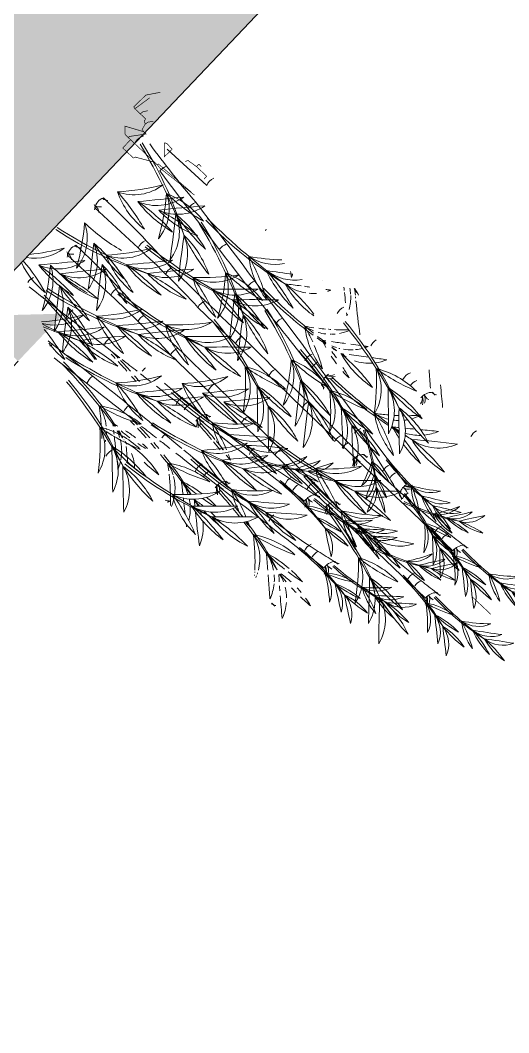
# Model space of a CAD drawing. Header units: inches. Extents: x -3368894 to 5148796, y 84 to 10864301.
# Drawn here: x 503423.53 to 503426.74, y 4346120.63 to 4346127.27 of the extents above; entities that cross this region are included whole.
import ezdxf

# ---------------------------------------------------------------- set-up
doc = ezdxf.new("R2010")
doc.units = ezdxf.units.IN
doc.header["$MEASUREMENT"] = 0
for name, color, linetype, lineweight in [('cm_alberi in secondo piano', 252, 'Continuous', 9), ('cm_campiture', 252, 'Continuous', 9), ('cm_linea di terra', 4, 'Continuous', 25), ('cm_quote', 174, 'Continuous', 0), ('prato umido', 252, 'Continuous', 5)]:
    doc.layers.add(name, color=color, linetype=linetype, lineweight=lineweight)
doc.layers.add('cp_alberi_linea', color=103, linetype='Continuous')

# ---------------------------------------------------------------- blocks, each defined once
blk = doc.blocks.new('A$C73537AD1')
for centre, radius, start, end in [((0.3691, 0.3435), 0.2987, 160.7325, 187.965), ((-0.5118, 0.4306), 0.5991, 347.6079, 1.0896), ((-1.954, 2.4192), 2.9312, 313.7586, 316.5079), ((0.2112, 0.264), 0.1431, 105.7005, 164.5659), ((0.4243, 0.3193), 0.3807, 171.4791, 192.7696), ((-0.5441, 0.2834), 0.5991, 355.3835, 8.8652), ((1.1244, -0.1144), 1.1302, 157.7487, 174.1567), ((1.6629, -0.2031), 1.668, 161.9451, 173.0045), ((6.2684, -5.8522), 8.6998, 134.67011, 135.59635), ((0.191, 0.1971), 0.1431, 105.7005, 164.5659), ((0.2565, 0.3005), 0.2564, 179.1463, 210.984), ((-0.5561, 0.0818), 0.5991, 8.3244, 21.806), ((0.5584, -0.3073), 0.7061, 126.2024, 137.6332), ((0.1723, 0.1227), 0.1431, 102.4851, 161.3505)]:
    blk.add_arc(centre, radius, start, end)
blk = doc.blocks.new('*E1151110')
blk.add_ellipse((1.2259, 0.1994), major_axis=(0.8402, 0.8402), ratio=1, start_param=2.059068, end_param=2.059087)
blk = doc.blocks.new('quotaalt')
at = {"layer": 'cm_quote'}
for p, q in [((0, 0.32), (0.991, 0.32)), ((0, 0), (0.32, 0.32))]:
    blk.add_line(p, q, dxfattribs=at)
blk.add_solid([(0, 0.32), (0, 0), (-0.32, 0.32)], dxfattribs=at)
blk = doc.blocks.new('A$C03A07DC0')
at = {"layer": 'cp_alberi_linea', "const_width": 0.00661}
for points in [[(8.0076, 5.9966), (8.0076, 5.7452)], [(6.7772, 0.9956), (6.7772, 0.8898), (6.7772, 0.8567)], [(6.7772, 0.9956), (6.8169, 0.9956)], [(6.9955, 1.0353), (7.0352, 0.5988), (7.0286, 0.5657)], [(6.9955, 0.9956), (7.0154, 0.5657), (7.0286, 0.5657)], [(6.7441, 0.8898), (6.7441, 0.8567)], [(6.7441, 0.8567), (6.7772, 0.8567)], [(6.7772, 0.8567), (6.7904, 0.7509), (6.8169, 0.7443)], [(6.8169, 0.5657), (6.9227, 0.5591), (6.8235, 0.4665), (6.8103, 0.4863), (6.8169, 0.5657)], [(7.0286, 0.5657), (7.0286, 0.526)], [(7.0286, 0.526), (7.0286, 0.2415), (7.0286, 0.2019)], [(7.0286, 0.526), (7.1212, 0.354), (7.141, 0.3474)], [(7.141, 0.3474), (7.141, 0.3077)], [(7.141, 0.3077), (7.141, 0.2415), (7.141, 0.2019)], [(6.7441, 0.2415), (6.7838, 0.2085), (6.8169, 0.2019)], [(6.7772, 0.096), (6.7772, 0.1291), (6.7772, 0.1688), (6.8037, 0.1754), (6.8169, 0.2019)], [(6.8169, 0.2019), (6.8764, 0.2151), (6.8831, 0.2415)], [(6.8831, 0.2415), (6.8831, 0.2746), (7.0087, 0.1754), (7.0286, 0.1688)], [(6.8831, 0.2415), (6.9691, 0.0696), (7.0286, 0.1291), (7.0286, 0.1688)], [(7.0286, 0.2019), (7.0286, 0.1688)], [(7.0286, 0.2019), (7.1014, 0.2019), (7.141, 0.2019)], [(6.7045, 0.1291), (6.7441, 0.1026), (6.7772, 0.096)], [(6.4862, 0.096), (6.6052, 0.01), (6.7706, 0.0034), (6.7772, 0.0232)], [(6.5986, 0.0563), (6.7441, 0.0299), (6.7772, 0.0232)], [(6.7772, 0.096), (6.7772, 0.0563), (6.7772, 0.0232)]]:
    blk.add_lwpolyline(points, dxfattribs=at)

msp = doc.modelspace()

# ---------------------------------------------------------------- hatches: boundary and pattern name
at = {"layer": 'cm_campiture'}
h = msp.add_hatch(color=253, dxfattribs=at)
h.dxf.hatch_style = 1
h.paths.add_polyline_path([(503388.7683, 4346090.4167), (503389.0272, 4346090.6848), (503389.9166, 4346091.5817), (503390.4675, 4346092.0906), (503390.8395, 4346092.4025), (503391.1503, 4346092.6484), (503391.5726, 4346092.9736), (503392.3405, 4346093.6236), (503393.0866, 4346094.2941), (503393.782, 4346095.0129), (503394.5136, 4346095.6972), (503395.1006, 4346096.304), (503395.7726, 4346096.8497), (503396.4728, 4346097.5067), (503396.9258, 4346097.9195), (503397.8684, 4346098.6487), (503398.4867, 4346099.3023), (503399.9168, 4346100.8141), (503420.6498, 4346122.6778), (503420.5266, 4346122.7947), (503423.2299, 4346125.6455), (503423.3751, 4346125.5079), (503427.5936, 4346129.9565), (503425.2882, 4346132.1426), (503387.1639, 4346091.9381)])

# ---------------------------------------------------------------- linework, layer by layer
at = {"layer": 'cm_linea di terra'}
msp.add_lwpolyline([(503427.5898, 4346129.9526), (503420.6718, 4346122.657), (503420.5266, 4346122.7947), (503423.2299, 4346125.6455)], dxfattribs=at)
at = {"layer": 'prato umido', "linetype": 'Continuous', "lineweight": 0}
for p, q in [((503424.4969, 4346126.4276), (503424.7567, 4346126.1886)), ((503424.0238, 4346126.0417), (503424.3082, 4346125.7801)), ((503423.8441, 4346125.7309), (503424.1285, 4346125.4692))]:
    msp.add_line(p, q, dxfattribs=at)
for centre, radius, start, end in [((503421.2425, 4346124.6135), 3.5898, 19.92685, 30.98626), ((503422.2735, 4346125.1762), 2.4325, 15.73048, 32.13848), ((503430.4519, 4346130.9334), 7.5381, 216.38282, 220.09212), ((503463.9662, 4346155.6947), 49.2589, 216.65899, 218.55761), ((503424.0887, 4346127.665), 1.5197, 273.12099, 284.55177), ((503424.2798, 4346126.4359), 0.308, 249.40367, 308.26909), ((503424.6907, 4346126.3342), 0.5518, 199.77018, 231.60785), ((503423.2198, 4346125.2777), 1.2893, 28.9482, 42.42983), ((503422.9781, 4346126.253), 1.5197, 344.18417, 355.61495), ((503424.2027, 4346126.0349), 0.308, 320.46685, 19.33227), ((503424.2952, 4346125.6218), 0.5518, 37.12809, 68.96576), ((503425.384, 4346127.0691), 1.2893, 226.30611, 239.78774), ((503419.7811, 4346121.5147), 6.2904, 41.06278, 46.89813), ((503422.6215, 4346144.7317), 18.7236, 275.15784, 276.08408), ((503424.4291, 4346126.3657), 0.308, 246.18825, 305.05367), ((503424.9505, 4346126.5882), 0.8193, 217.98462, 239.27506), ((503423.5721, 4346125.0231), 1.2893, 41.88903, 55.37066), ((503194.1355, 4345952.917), 288.3369, 36.450284, 36.909554), ((503425.2123, 4346119.7651), 6.3085, 94.2463, 96.99561), ((503424.5683, 4346126.3084), 0.308, 246.18825, 305.05367), ((503424.9157, 4346126.4634), 0.6429, 222.78918, 250.02171), ((503423.8615, 4346124.8764), 1.2893, 49.66463, 63.14626), ((503405.9478, 4346128.0964), 18.7236, 352.65186, 353.5781), ((503424.2695, 4346125.8841), 0.308, 323.68227, 22.54769), ((503424.0356, 4346125.3677), 0.8193, 29.46088, 50.75132), ((503425.6307, 4346126.7113), 1.2893, 213.36528, 226.84691), ((503422.4408, 4346126.0609), 1.5197, 344.18417, 355.61495), ((503423.6654, 4346125.8427), 0.308, 320.46685, 19.33227), ((503424.8467, 4346126.8769), 1.2893, 226.30611, 239.78774), ((503421.6303, 4346124.0922), 3.5898, 19.92685, 30.98626), ((503422.6613, 4346124.6549), 2.4325, 15.73048, 32.13848), ((503426.5234, 4346127.6288), 2.4325, 223.23669, 239.64469), ((503427.3282, 4346128.4843), 3.5898, 224.3889, 235.44832), ((503425.1066, 4346127.9301), 2.4325, 236.59746, 253.00546), ((503425.6919, 4346128.9485), 3.5898, 237.74968, 248.80909), ((503430.8512, 4346124.9555), 6.3085, 171.74033, 174.48964), ((503424.3237, 4346125.7437), 0.308, 323.68227, 22.54769), ((503424.1612, 4346125.3998), 0.6429, 18.71423, 45.94676), ((503425.771, 4346126.4187), 1.2893, 205.58968, 219.07131), ((503424.8436, 4346125.9617), 0.308, 346.74418, 348.87103), ((503419.6013, 4346121.2038), 6.2904, 41.06278, 46.89813), ((503405.4106, 4346127.9042), 18.7236, 352.65186, 353.5781), ((503423.7322, 4346125.6919), 0.308, 323.68227, 22.54769), ((503423.4983, 4346125.1756), 0.8193, 29.46088, 50.75132), ((503425.0935, 4346126.5191), 1.2893, 213.36528, 226.84691), ((503423.6309, 4346126.0193), 0.308, 259.53365, 308.26909), ((503423.4398, 4346127.2484), 1.5197, 275.87537, 284.55177), ((503424.0144, 4346127.2495), 1.5197, 273.12099, 284.55177), ((503424.2055, 4346126.0204), 0.308, 249.40367, 308.26909), ((503424.6164, 4346125.9187), 0.5518, 199.77018, 231.60785), ((503423.1455, 4346124.8622), 1.2893, 28.9482, 42.42983), ((503419.1761, 4346120.2588), 7.5381, 42.88345, 47.09162), ((503424.0418, 4346125.9176), 0.5518, 205.07836, 231.60785), ((503422.5709, 4346124.8611), 1.2893, 28.9482, 40.32613), ((503421.9726, 4346144.3152), 18.7236, 275.15784, 276.08408), ((503423.7802, 4346125.9492), 0.308, 246.18825, 305.05367), ((503424.3016, 4346126.1716), 0.8193, 217.98462, 239.27506), ((503422.9232, 4346124.6065), 1.2893, 41.88903, 55.37066), ((503422.2166, 4346125.7827), 1.5197, 344.18417, 355.61495), ((503423.4412, 4346125.5646), 0.308, 320.46685, 19.33227), ((503424.6225, 4346126.5988), 1.2893, 226.30611, 239.78774), ((503430.314, 4346124.7634), 6.3085, 171.74033, 174.48964), ((503423.7865, 4346125.5515), 0.308, 323.68227, 22.54769), ((503423.6239, 4346125.2076), 0.6429, 18.71423, 45.94676), ((503425.2338, 4346126.2265), 1.2893, 205.58968, 219.07131), ((503422.5472, 4346144.3162), 18.7236, 275.15784, 276.08408), ((503424.3548, 4346125.9503), 0.308, 246.18825, 305.05367), ((503424.8762, 4346126.1727), 0.8193, 217.98462, 239.27506), ((503423.4978, 4346124.6076), 1.2893, 41.88903, 55.37066), ((503425.5817, 4346125.7851), 0.5518, 186.4094, 218.24707), ((503423.9065, 4346125.097), 1.2893, 15.58742, 29.06905), ((503425.3035, 4346127.2189), 1.5197, 259.76021, 267.93634), ((503425.2054, 4346125.9789), 0.308, 236.04289, 281.53306), ((503424.5633, 4346119.3486), 6.3085, 94.2463, 96.99561), ((503423.9193, 4346125.8918), 0.308, 246.18825, 305.05367), ((503424.2667, 4346126.0468), 0.6429, 222.78918, 250.02171), ((503423.2126, 4346124.4598), 1.2893, 49.66463, 63.14626), ((503425.138, 4346119.3496), 6.3085, 94.2463, 96.99561), ((503424.494, 4346125.8929), 0.308, 246.18825, 305.05367), ((503424.8414, 4346126.0479), 0.6429, 222.78918, 250.02171), ((503423.7872, 4346124.4609), 1.2893, 49.66463, 63.14626), ((503390.5021, 4346090.0243), 49.2589, 44.41796, 46.31657), ((503423.3659, 4346125.7317), 1.5197, 344.18417, 355.61495), ((503424.5905, 4346125.5136), 0.308, 320.46685, 19.33227), ((503424.683, 4346125.1005), 0.5518, 37.12809, 68.96576), ((503425.7718, 4346126.5478), 1.2893, 226.30611, 239.78774), ((503425.8932, 4346125.9721), 0.8193, 204.62385, 225.91428), ((503424.1904, 4346124.7679), 1.2893, 28.52825, 42.00988), ((503427.8199, 4346144.1628), 18.7236, 261.79706, 262.32891), ((503425.3345, 4346125.8762), 0.308, 232.82747, 278.87318), ((503431.5616, 4346126.4479), 6.3085, 187.4967, 187.85041), ((503425.0287, 4346125.7064), 0.308, 337.04305, 341.21322), ((503405.1863, 4346127.6261), 18.7236, 352.65186, 353.5781), ((503423.508, 4346125.4138), 0.308, 323.68227, 22.54769), ((503423.2741, 4346124.8974), 0.8193, 29.46088, 50.75132), ((503424.8693, 4346126.241), 1.2893, 213.36528, 226.84691), ((503425.8304, 4346125.8587), 0.6429, 209.4284, 234.85939), ((503424.4381, 4346124.5583), 1.2893, 37.54824, 49.78548), ((503424.5712, 4346119.2733), 6.3085, 82.67202, 83.63484), ((503425.4566, 4346125.7883), 0.308, 232.82747, 260.82971), ((503601.782, 4346352.2115), 288.3369, 231.830746, 231.980909), ((503421.9862, 4346123.7343), 2.4325, 32.66618, 45.49925), ((503425.0445, 4346127.5298), 2.4325, 236.59746, 253.00546), ((503425.6299, 4346128.5482), 3.5898, 237.74968, 248.80909), ((503418.9964, 4346119.948), 7.5381, 42.88345, 47.09162), ((503406.3356, 4346127.5751), 18.7236, 352.65186, 353.5781), ((503424.6573, 4346125.3628), 0.308, 323.68227, 22.54769), ((503424.4234, 4346124.8464), 0.8193, 29.46088, 50.75132), ((503426.0185, 4346126.19), 1.2893, 213.36528, 226.84691), ((503426.8879, 4346127.1724), 2.4325, 223.31016, 233.93686), ((503427.6916, 4346128.029), 3.5898, 224.46238, 231.50075), ((503424.5712, 4346119.2733), 6.3085, 82.1447, 82.46655), ((503425.4566, 4346125.7883), 0.308, 264.75631, 273.7306), ((503424.5712, 4346119.2733), 6.3085, 80.88553, 81.19433), ((503425.4566, 4346125.7883), 0.308, 287.59919, 291.69289), ((503407.0535, 4346123.3958), 18.7236, 6.45488, 6.51698), ((503407.0535, 4346123.3958), 18.7236, 6.20176, 6.41452), ((503425.3932, 4346125.4536), 0.308, 345.32217, 2.32226), ((503425.3932, 4346125.4536), 0.308, 4.19183, 11.51425), ((503423.6133, 4346124.3059), 2.4325, 29.01778, 29.7792), ((503422.7392, 4346123.5213), 3.5898, 33.21415, 33.71822), ((503432.0121, 4346126.0626), 6.3085, 185.02763, 185.39768), ((503425.4782, 4346125.3295), 0.308, 26.94277, 35.83499), ((503421.1131, 4346122.9485), 3.5898, 35.77299, 44.34704), ((503432.0121, 4346126.0626), 6.3085, 185.50193, 185.58272), ((503432.0121, 4346126.0626), 6.3085, 185.73923, 187.77694), ((503423.5667, 4346126.8099), 1.5197, 274.0455, 284.55177), ((503423.7578, 4346125.5807), 0.308, 254.91143, 308.26909), ((503430.0897, 4346124.4852), 6.3085, 171.74033, 174.48964), ((503423.5622, 4346125.2734), 0.308, 323.68227, 22.54769), ((503423.3997, 4346124.9295), 0.6429, 18.71423, 45.94676), ((503425.0095, 4346125.9484), 1.2893, 205.58968, 219.07131), ((503423.9524, 4346126.8492), 1.5197, 273.12099, 284.55177), ((503424.1435, 4346125.6201), 0.308, 249.40367, 308.26909), ((503424.5544, 4346125.5184), 0.5518, 199.77018, 231.60785), ((503423.0835, 4346124.4619), 1.2893, 28.9482, 42.42983), ((503390.3224, 4346089.7134), 49.2589, 44.41796, 46.31657), ((503624.7561, 4346333.0314), 288.3369, 226.066012, 226.525282), ((503431.239, 4346124.4342), 6.3085, 171.74033, 174.48964), ((503424.7115, 4346125.2224), 0.308, 323.68227, 22.54769), ((503424.549, 4346124.8785), 0.6429, 18.71423, 45.94676), ((503426.1588, 4346125.8974), 1.2893, 205.58968, 219.07131), ((503422.0607, 4346123.5215), 3.5898, 19.92685, 30.98626), ((503423.0917, 4346124.0842), 2.4325, 15.73048, 32.13848), ((503407.0535, 4346123.3958), 18.7236, 5.93917, 5.99989), ((503425.3932, 4346125.4536), 0.308, 336.96958, 339.18646), ((503425.2442, 4346128.5088), 3.5898, 244.16011, 248.80909), ((503422.4852, 4346143.916), 18.7236, 275.15784, 276.08408), ((503424.2928, 4346125.55), 0.308, 246.18825, 305.05367), ((503424.8142, 4346125.7724), 0.8193, 217.98462, 239.27506), ((503423.4358, 4346124.2073), 1.2893, 41.88903, 55.37066), ((503425.9486, 4346125.3275), 0.5518, 186.48288, 218.32055), ((503424.2742, 4346124.6373), 1.2893, 24.01841, 29.14253), ((503425.6686, 4346126.761), 1.5197, 259.83369, 262.07203), ((503425.5721, 4346125.5209), 0.308, 236.11637, 248.24511), ((503424.6589, 4346127.4905), 2.4325, 246.40821, 253.00546), ((503422.6978, 4346124.4225), 1.2893, 28.9482, 39.60231), ((503422.0995, 4346143.8766), 18.7236, 275.15784, 276.08408), ((503423.9071, 4346125.5106), 0.308, 246.18825, 305.05367), ((503424.4285, 4346125.7331), 0.8193, 217.98462, 239.27506), ((503423.0501, 4346124.1679), 1.2893, 41.88903, 55.37066), ((503424.6903, 4346118.91), 6.3085, 94.2463, 96.99561), ((503424.0463, 4346125.4533), 0.308, 246.18825, 305.05367), ((503425.0759, 4346118.9494), 6.3085, 94.2463, 96.99561), ((503424.4319, 4346125.4926), 0.308, 246.18825, 305.05367), ((503424.7794, 4346125.6476), 0.6429, 222.78918, 250.02171), ((503423.7252, 4346124.0606), 1.2893, 49.66463, 63.14626), ((503427.6916, 4346128.029), 3.5898, 232.03879, 233.13817), ((503425.5721, 4346125.5209), 0.308, 254.21902, 263.50874), ((503425.6686, 4346126.761), 1.5197, 263.28949, 265.01987), ((503425.6686, 4346126.761), 1.5197, 265.68492, 265.76162), ((503425.6686, 4346126.761), 1.5197, 266.01894, 266.29561), ((503425.5721, 4346125.5209), 0.308, 268.80983, 270.47736), ((503425.5721, 4346125.5209), 0.308, 271.23912, 275.18954), ((503425.6686, 4346126.761), 1.5197, 267.19516, 270.78597), ((503425.5721, 4346125.5209), 0.308, 280.21893, 293.03003), ((503393.228, 4346086.4812), 49.2589, 50.44827, 51.76019), ((503424.1687, 4346125.4791), 0.5518, 216.06156, 231.60785), ((503424.3937, 4346125.6082), 0.6429, 222.78918, 250.02171), ((503423.3395, 4346124.0212), 1.2893, 49.66463, 63.14626), ((503424.2742, 4346124.6373), 1.2893, 15.6609, 22.84925), ((503426.8879, 4346127.1724), 2.4325, 234.65714, 236.29949), ((503426.2598, 4346125.515), 0.8193, 204.69732, 208.30974), ((503424.5586, 4346124.3085), 1.2893, 40.54952, 42.08335), ((503428.1632, 4346143.7081), 18.7236, 261.87054, 261.93999), ((503425.7013, 4346125.4183), 0.308, 232.90095, 238.01752), ((503428.1632, 4346143.7081), 18.7236, 262.05597, 262.33982), ((503425.7013, 4346125.4183), 0.308, 246.31074, 252.38572), ((503428.1632, 4346143.7081), 18.7236, 262.44806, 262.64328), ((503428.1632, 4346143.7081), 18.7236, 262.7143, 262.79677), ((503425.7013, 4346125.4183), 0.308, 287.9084, 291.76636), ((503425.7568, 4346128.1096), 3.5898, 237.74968, 248.80909), ((503421.5603, 4346122.5752), 3.5898, 43.68198, 44.27356), ((503422.4344, 4346123.3598), 2.4325, 44.23598, 45.42578), ((503624.5764, 4346332.7206), 288.3369, 226.066012, 226.525282), ((503422.9131, 4346122.9947), 3.2309, 29.69713, 40.75655), ((503423.7417, 4346123.6513), 2.1892, 25.50077, 41.90876), ((503426.2598, 4346125.515), 0.8193, 212.919, 217.30707), ((503424.5586, 4346124.3085), 1.2893, 35.52507, 37.87141), ((503427.6916, 4346128.029), 3.5898, 233.92203, 234.51846), ((503426.8879, 4346127.1724), 2.4325, 237.40637, 238.25086), ((503425.7013, 4346125.4183), 0.308, 255.42838, 256.59629), ((503426.8879, 4346127.1724), 2.4325, 239.03366, 239.71816), ((503427.6916, 4346128.029), 3.5898, 235.07934, 235.52179), ((503426.1972, 4346125.4015), 0.6429, 209.50188, 236.7344), ((503424.8065, 4346124.0993), 1.2893, 36.37733, 49.85895), ((503424.9464, 4346118.8144), 6.3085, 83.54324, 83.70831), ((503425.8235, 4346125.3305), 0.308, 232.90095, 240.33038), ((503425.7013, 4346125.4183), 0.308, 261.05674, 272.97104), ((503424.9464, 4346118.8144), 6.3085, 82.05108, 83.23117), ((503425.7013, 4346125.4183), 0.308, 276.00829, 284.57641), ((503601.9089, 4346351.7729), 288.3369, 231.839811, 231.980909), ((503421.2401, 4346122.51), 3.5898, 35.77299, 44.34704), ((503422.1132, 4346123.2957), 2.4325, 32.66618, 45.49925), ((503425.1715, 4346127.0913), 2.4325, 236.59746, 253.00546), ((503421.5603, 4346122.5752), 3.5898, 41.86379, 43.24262), ((503422.4344, 4346123.3598), 2.4325, 41.47686, 43.72548), ((503601.782, 4346352.2115), 288.3369, 231.984734, 232.009026), ((503423.7962, 4346125.1611), 1.5197, 344.18417, 355.61495), ((503425.0208, 4346124.943), 0.308, 320.46685, 19.33227), ((503425.1134, 4346124.5299), 0.5518, 37.12809, 68.96576), ((503426.2021, 4346125.9771), 1.2893, 226.30611, 239.78774), ((503425.8235, 4346125.3305), 0.308, 251.46332, 273.96013), ((503424.9464, 4346118.8144), 6.3085, 80.959, 81.85783), ((503425.8235, 4346125.3305), 0.308, 277.09404, 291.76636), ((503424.0794, 4346126.4106), 1.5197, 273.12099, 284.55177), ((503424.2704, 4346125.1815), 0.308, 249.40367, 308.26909), ((503421.5603, 4346122.5752), 3.5898, 40.40956, 41.12273), ((503422.4344, 4346123.3598), 2.4325, 39.35694, 40.51296), ((503601.782, 4346352.2115), 288.3369, 232.015036, 232.031247), ((503424.5134, 4346126.4063), 1.5197, 273.12099, 284.55177), ((503424.7045, 4346125.1772), 0.308, 249.40367, 308.26909), ((503419.6271, 4346120.3515), 7.4429, 31.73461, 38.5662), ((503428.0466, 4346127.5382), 3.5898, 226.54261, 234.24154), ((503426.2598, 4346125.515), 0.8193, 221.77197, 225.98776), ((503424.5586, 4346124.3085), 1.2893, 28.60173, 32.17023), ((503407.5421, 4346123.5995), 18.7236, 3.85893, 4.22462), ((503424.6814, 4346125.0799), 0.5518, 199.77018, 231.60785), ((503423.2104, 4346124.0233), 1.2893, 28.9482, 42.42983), ((503601.782, 4346352.2115), 288.3369, 232.041078, 232.285656), ((503393.101, 4346086.9197), 49.2589, 50.17833, 50.43078), ((503425.1154, 4346125.0756), 0.5518, 199.77018, 231.60785), ((503423.6445, 4346124.019), 1.2893, 28.9482, 42.42983), ((503406.766, 4346127.0044), 18.7236, 352.65186, 353.5781), ((503425.0876, 4346124.7921), 0.308, 323.68227, 22.54769), ((503424.8537, 4346124.2758), 0.8193, 29.46088, 50.75132), ((503426.4489, 4346125.6193), 1.2893, 213.36528, 226.84691), ((503427.2745, 4346126.653), 2.4325, 225.39039, 236.97767), ((503432.581, 4346125.3586), 6.3085, 184.34137, 185.69671), ((503422.6122, 4346143.4774), 18.7236, 275.15784, 276.08408), ((503424.4197, 4346125.1114), 0.308, 246.18825, 305.05367), ((503424.9411, 4346125.3339), 0.8193, 217.98462, 239.27506), ((503423.5627, 4346123.7687), 1.2893, 41.88903, 55.37066), ((503425.2029, 4346118.5108), 6.3085, 94.2463, 96.99561), ((503424.5589, 4346125.0541), 0.308, 246.18825, 305.05367), ((503426.024, 4346126.4276), 2.1892, 226.82718, 243.23517), ((503426.6987, 4346127.2414), 3.2309, 227.97939, 239.03881), ((503423.0462, 4346143.4731), 18.7236, 275.15784, 276.08408), ((503424.8538, 4346125.1071), 0.308, 246.18825, 305.05367), ((503425.3752, 4346125.3296), 0.8193, 217.98462, 239.27506), ((503423.9968, 4346123.7644), 1.2893, 41.88903, 55.37066), ((503425.6369, 4346118.5065), 6.3085, 94.2463, 96.99561), ((503424.993, 4346125.0498), 0.308, 246.18825, 305.05367), ((503424.2021, 4346124.714), 1.3677, 353.95446, 5.38524), ((503425.3216, 4346124.7076), 0.2772, 330.23714, 29.10256), ((503425.4668, 4346124.3554), 0.4966, 46.89838, 78.73605), ((503426.2114, 4346125.8053), 1.1604, 236.0764, 249.55803), ((503423.9772, 4346124.1965), 0.5518, 50.48887, 82.32654), ((503424.702, 4346125.8562), 1.2893, 239.66689, 253.14852), ((503422.5498, 4346124.5062), 1.5197, 3.82312, 8.97573), ((503423.7917, 4346124.577), 0.308, 5.91922, 32.69305), ((503424.9063, 4346125.209), 0.6429, 222.78918, 250.02171), ((503423.8521, 4346123.622), 1.2893, 49.66463, 63.14626), ((503429.4138, 4346130.4684), 7.4429, 230.16974, 237.00133), ((503425.3404, 4346125.2047), 0.6429, 222.78918, 250.02171), ((503424.2862, 4346123.6177), 1.2893, 49.66463, 63.14626), ((503431.6694, 4346123.8636), 6.3085, 171.74033, 174.48964), ((503425.1419, 4346124.6518), 0.308, 323.68227, 22.54769), ((503424.9793, 4346124.3078), 0.6429, 18.71423, 45.94676), ((503426.5892, 4346125.3267), 1.2893, 205.58968, 219.07131), ((503425.2753, 4346124.0903), 0.7373, 39.23117, 60.5216), ((503426.4849, 4346125.5256), 1.1604, 223.13557, 236.6172), ((503408.8157, 4346123.748), 16.8512, 2.42215, 3.34839), ((503425.4039, 4346124.584), 0.2772, 333.45256, 32.31798), ((503426.4028, 4346124.7753), 0.5518, 188.56311, 220.40078), ((503424.7546, 4346124.0247), 1.2893, 17.74113, 31.22276), ((503426.0709, 4346126.1977), 1.5197, 261.91392, 265.3734), ((503426.0195, 4346124.9548), 0.308, 238.1966, 256.6948), ((503426.0709, 4346126.1977), 1.5197, 266.79538, 267.98387), ((503426.0709, 4346126.1977), 1.5197, 268.90357, 269.3525), ((503426.0709, 4346126.1977), 1.5197, 270.33444, 273.3447), ((503426.0195, 4346124.9548), 0.308, 285.19025, 297.06202), ((503423.7833, 4346123.8893), 0.8193, 61.46019, 64.11209), ((503425.0248, 4346125.5651), 1.2893, 226.72606, 227.88473), ((503405.5545, 4346122.3643), 18.7236, 6.8837, 6.93888), ((503423.8915, 4346124.4457), 0.308, 31.91801, 35.90847), ((503421.6873, 4346122.1366), 3.5898, 43.68198, 44.27356), ((503422.5614, 4346122.9212), 2.4325, 44.23598, 45.42578), ((503422.5614, 4346122.9212), 2.4325, 41.47686, 43.72548), ((503601.9089, 4346351.7729), 288.3369, 231.984734, 232.009026), ((503425.7325, 4346126.6484), 2.4325, 236.59746, 253.00546), ((503426.3178, 4346127.6668), 3.5898, 237.74968, 248.80909), ((503422.0431, 4346122.2094), 3.5898, 40.11238, 42.19333), ((503422.9451, 4346122.9618), 2.4325, 39.90856, 43.34555), ((503425.2821, 4346124.7184), 0.4966, 189.99989, 203.24272), ((503423.8161, 4346124.006), 1.1604, 22.66268, 32.65954), ((503424.9514, 4346125.9907), 1.3677, 263.3507, 274.78148), ((503424.9332, 4346124.8714), 0.2772, 239.63338, 298.4988), ((503425.3818, 4346124.1379), 0.5786, 28.48452, 55.71705), ((503426.654, 4346125.2875), 1.1604, 215.35997, 228.8416), ((503431.3833, 4346124.7657), 5.6776, 181.51062, 184.25993), ((503425.4734, 4346124.4678), 0.2772, 333.45256, 32.31798), ((503427.2745, 4346126.653), 2.4325, 237.51585, 238.89555), ((503428.0466, 4346127.5382), 3.5898, 234.67631, 235.58733), ((503426.707, 4346124.9739), 0.8193, 206.77755, 212.82487), ((503425.0507, 4346123.7065), 1.2893, 41.38426, 44.16359), ((503427.9487, 4346143.2241), 18.7236, 263.95077, 264.08003), ((503426.1523, 4346124.857), 0.308, 234.98118, 244.09915), ((503426.0195, 4346124.9548), 0.308, 262.92851, 269.61334), ((503426.0195, 4346124.9548), 0.308, 275.81866, 280.09352), ((503422.5498, 4346124.5062), 1.5197, 0.80872, 3.19726), ((503423.7917, 4346124.577), 0.308, 356.34759, 359.16353), ((503423.7917, 4346124.577), 0.308, 1.84556, 3.25251), ((503405.5545, 4346122.3643), 18.7236, 6.72538, 6.80367), ((503405.5545, 4346122.3643), 18.7236, 6.41024, 6.68742), ((503423.8915, 4346124.4457), 0.308, 16.98587, 25.73138), ((503421.2401, 4346122.51), 3.5898, 34.30432, 35.19401), ((503422.1132, 4346123.2957), 2.4325, 30.57782, 31.82753), ((503425.0248, 4346125.5651), 1.2893, 229.95753, 233.18995), ((503423.7833, 4346123.8893), 0.8193, 51.73934, 57.35642), ((503421.6873, 4346122.1366), 3.5898, 41.86379, 43.24262), ((503426.2567, 4346141.3521), 16.8512, 265.38755, 266.31379), ((503425.0549, 4346124.7864), 0.2772, 236.41796, 295.28338), ((503423.8182, 4346123.942), 2.0677, 6.97142, 18.03084), ((503424.4696, 4346124.1247), 1.4011, 2.77505, 19.18305), ((503427.2745, 4346126.653), 2.4325, 239.99212, 241.79839), ((503428.0466, 4346127.5382), 3.5898, 236.36561, 237.60202), ((503427.9487, 4346143.2241), 18.7236, 264.2065, 264.40698), ((503426.1523, 4346124.857), 0.308, 252.38845, 271.53969), ((503427.9487, 4346143.2241), 18.7236, 264.5152, 264.87701), ((503426.1523, 4346124.857), 0.308, 275.67274, 293.84659), ((503423.7917, 4346124.577), 0.308, 346.74418, 348.87103), ((503423.8915, 4346124.4457), 0.308, 349.41377, 14.89553), ((503421.2401, 4346122.51), 3.5898, 34.03676, 34.05125), ((503422.1132, 4346123.2957), 2.4325, 30.18589, 30.20905), ((503422.1132, 4346123.2957), 2.4325, 29.63157, 29.91212), ((503421.2401, 4346122.51), 3.5898, 33.57118, 33.82811), ((503423.898, 4346123.9495), 0.6429, 32.07501, 59.30754), ((503425.2289, 4346125.3128), 1.2893, 218.95046, 219.57794), ((503430.5097, 4346125.0632), 6.3085, 185.1011, 185.12716), ((503423.9767, 4346124.3216), 0.308, 34.20595, 35.90847), ((503430.5097, 4346125.0632), 6.3085, 185.35182, 186.34617), ((503425.0248, 4346125.5651), 1.2893, 236.07451, 238.73214), ((503423.7833, 4346123.8893), 0.8193, 44.46984, 47.49577), ((503421.6873, 4346122.1366), 3.5898, 40.40956, 41.12273), ((503422.5614, 4346122.9212), 2.4325, 39.35694, 40.51296), ((503601.9089, 4346351.7729), 288.3369, 232.015036, 232.031247), ((503424.6404, 4346125.9678), 1.5197, 273.12099, 284.55177), ((503424.8315, 4346124.7387), 0.308, 249.40367, 308.26909), ((503422.0431, 4346122.2094), 3.5898, 38.69206, 39.78967), ((503422.9451, 4346122.9618), 2.4325, 37.81996, 39.65627), ((503425.2821, 4346124.7184), 0.4966, 203.68146, 212.25584), ((503425.5014, 4346124.7986), 0.5786, 213.01889, 240.25142), ((503424.324, 4346123.5521), 1.1604, 39.89434, 53.37597), ((503424.7414, 4346118.8124), 5.6776, 84.47601, 87.22532), ((503425.1696, 4346124.7143), 0.2772, 236.41796, 295.28338), ((503431.0024, 4346129.7084), 7.4429, 224.40937, 231.24095), ((503426.707, 4346124.9739), 0.8193, 216.31084, 228.06799), ((503425.0507, 4346123.7065), 1.2893, 30.68196, 38.93108), ((503426.6486, 4346124.8582), 0.6429, 211.58211, 238.81464), ((503425.3061, 4346123.5064), 1.2893, 38.45756, 51.93919), ((503425.6377, 4346118.2301), 6.3085, 83.03923, 85.78854), ((503426.2777, 4346124.7738), 0.308, 234.98118, 293.84659), ((503423.9767, 4346124.3216), 0.308, 1.87648, 20.69407), ((503421.6873, 4346122.1366), 3.5898, 34.31905, 39.55616), ((503422.5614, 4346122.9212), 2.4325, 30.63193, 38.1022), ((503601.9089, 4346351.7729), 288.3369, 232.041078, 232.285656), ((503393.228, 4346086.4812), 49.2589, 50.17833, 50.43078), ((503426.8257, 4346126.8029), 3.2309, 227.97939, 239.03881), ((503425.2424, 4346124.637), 0.5518, 199.77018, 231.60785), ((503423.7714, 4346123.5805), 1.2893, 28.9482, 42.42983), ((503423.1732, 4346143.0346), 18.7236, 275.15784, 276.08408), ((503424.9808, 4346124.6686), 0.308, 246.18825, 305.05367), ((503425.2821, 4346124.7184), 0.4966, 216.93355, 221.83756), ((503423.8161, 4346124.006), 1.1604, 19.17791, 21.08836), ((503425.7317, 4346126.3575), 2.0677, 250.7051, 261.76452), ((503425.0095, 4346125.1872), 0.8753, 286.07641, 297.50719), ((503425.2755, 4346124.5219), 0.1774, 262.35909, 321.22451), ((503405.5545, 4346122.3643), 18.7236, 6.01264, 6.23436), ((503423.8915, 4346124.4457), 0.308, 337.04305, 345.95126), ((503425.2289, 4346125.3128), 1.2893, 226.80866, 232.43209), ((503424.4265, 4346123.8196), 0.5518, 50.41539, 82.25306), ((503425.1535, 4346125.4783), 1.2893, 239.59341, 253.07504), ((503422.9996, 4346124.1312), 1.5197, 7.0153, 8.90225), ((503424.2415, 4346124.2003), 0.308, 16.76438, 32.61957), ((503426.151, 4346125.989), 2.1892, 226.82718, 243.23517), ((503425.5021, 4346124.891), 0.8193, 217.98462, 239.27506), ((503424.1237, 4346123.3259), 1.2893, 41.88903, 55.37066), ((503425.7639, 4346118.068), 6.3085, 94.2463, 96.99561), ((503425.1199, 4346124.6112), 0.308, 246.18825, 305.05367), ((503425.5347, 4346125.7103), 1.4011, 249.55289, 265.96089), ((503425.5193, 4346124.5179), 0.3178, 212.7256, 244.56327), ((503424.83, 4346123.7349), 0.7427, 41.90362, 55.38525), ((503421.982, 4346134.578), 10.7848, 288.11326, 289.0395), ((503425.3684, 4346124.5019), 0.1774, 259.14367, 318.00909), ((503426.6603, 4346120.8978), 3.6337, 107.20173, 109.95104), ((503425.4539, 4346124.4876), 0.1774, 259.14367, 318.00909), ((503425.0041, 4346124.6382), 0.8753, 331.22875, 342.65953), ((503425.6634, 4346124.3576), 0.1774, 307.51143, 6.37685), ((503425.662, 4346124.1138), 0.3178, 24.17267, 56.01034), ((503426.46, 4346124.7856), 0.7427, 213.35069, 226.83232), ((503427.1704, 4346125.335), 1.5568, 217.44021, 233.84821), ((503427.7381, 4346125.8278), 2.2975, 218.59242, 229.65184), ((503422.9996, 4346124.1312), 1.5197, 358.4235, 6.14918), ((503424.2415, 4346124.2003), 0.308, 337.44026, 14.61339), ((503429.5407, 4346130.0298), 7.4429, 230.16974, 237.00133), ((503425.4673, 4346124.7662), 0.6429, 222.78918, 250.02171), ((503424.4132, 4346123.1792), 1.2893, 49.66463, 63.14626), ((503425.6323, 4346124.6941), 0.4719, 230.94005, 252.23048), ((503425.0607, 4346123.6375), 0.7427, 54.84445, 68.32608), ((503425.6289, 4346124.6195), 0.3703, 235.7446, 262.97713), ((503425.2421, 4346123.5925), 0.7427, 62.62005, 76.10168), ((503415.6824, 4346127.8722), 10.7848, 339.69644, 340.62268), ((503425.6814, 4346124.2643), 0.1774, 310.72685, 9.59227), ((503425.4834, 4346124.0047), 0.4719, 16.50546, 37.79589), ((503426.5523, 4346124.5529), 0.7427, 200.40986, 213.89149), ((503429.8133, 4346126.5016), 4.4571, 210.09825, 211.71147), ((503424.2322, 4346123.5126), 0.8193, 52.77335, 64.03862), ((503425.4759, 4346125.1868), 1.2893, 226.65259, 232.60737), ((503406.0016, 4346122.011), 18.7236, 6.58965, 6.8654), ((503424.3412, 4346124.0689), 0.308, 17.22228, 35.83499), ((503423.76, 4346122.4801), 2.2975, 39.0841, 50.14352), ((503424.2651, 4346123.0368), 1.5568, 34.88773, 51.29573), ((503423.0406, 4346120.4203), 4.4571, 57.02447, 58.63769), ((503429.2561, 4346122.8932), 3.6337, 158.78491, 161.53421), ((503425.6937, 4346124.1785), 0.1774, 310.72685, 9.59227), ((503425.558, 4346124.0065), 0.3703, 5.75881, 32.99134), ((503426.5933, 4346124.3705), 0.7427, 192.63426, 206.11589), ((503426.4516, 4346124.222), 0.3531, 180.61292, 212.45059), ((503425.3405, 4346123.8922), 0.8252, 9.79094, 23.27257), ((503426.3672, 4346125.1529), 0.9726, 253.96373, 265.39451), ((503426.2246, 4346124.3697), 0.1971, 230.24641, 289.11183), ((503406.0016, 4346122.011), 18.7236, 6.45488, 6.51698), ((503425.4759, 4346125.1868), 1.2893, 234.63216, 238.82149), ((503424.2322, 4346123.5126), 0.8193, 44.19156, 50.2113), ((503422.1701, 4346121.7709), 3.5898, 40.11238, 42.19333), ((503423.0721, 4346122.5232), 2.4325, 39.90856, 43.34555), ((503425.4091, 4346124.2799), 0.4966, 189.99989, 203.24272), ((503423.9431, 4346123.5675), 1.1604, 22.66268, 32.65954), ((503425.0784, 4346125.5522), 1.3677, 263.3507, 274.78148), ((503425.0601, 4346124.4328), 0.2772, 239.63338, 298.4988), ((503426.9584, 4346125.8791), 2.2975, 229.4162, 240.47562), ((503430.8226, 4346129.3975), 7.4429, 224.40937, 231.24095), ((503424.2694, 4346122.7051), 2.2975, 28.26032, 39.31974), ((503424.8701, 4346123.1571), 1.5568, 24.06396, 40.47195), ((503426.662, 4346124.321), 0.5243, 198.82737, 220.1178), ((503425.5, 4346123.6642), 0.8252, 22.73177, 36.2134), ((503429.0646, 4346135.7789), 11.9831, 256.00058, 256.92682), ((503426.3001, 4346124.296), 0.1971, 227.03099, 285.89641), ((503423.5192, 4346117.8886), 6.3085, 80.88553, 81.19433), ((503424.4047, 4346124.4036), 0.308, 287.59919, 291.69289), ((503406.0016, 4346122.011), 18.7236, 6.20176, 6.41452), ((503424.3412, 4346124.0689), 0.308, 345.32217, 2.32226), ((503424.3412, 4346124.0689), 0.308, 4.19183, 11.51425), ((503422.5614, 4346122.9212), 2.4325, 29.01778, 29.7792), ((503421.6873, 4346122.1366), 3.5898, 33.21415, 33.71822), ((503424.3471, 4346123.5727), 0.6429, 52.69791, 59.23406), ((503425.6797, 4346124.9343), 1.2893, 218.87699, 221.24829), ((503430.9601, 4346124.6779), 6.3085, 185.02763, 185.39768), ((503424.4263, 4346123.9448), 0.308, 26.94277, 35.83499), ((503430.9601, 4346124.6779), 6.3085, 185.50193, 185.58272), ((503422.1701, 4346121.7709), 3.5898, 38.69206, 39.78967), ((503423.0721, 4346122.5232), 2.4325, 37.81996, 39.65627), ((503425.4091, 4346124.2799), 0.4966, 203.68146, 212.25584), ((503425.6783, 4346124.4655), 0.7373, 208.21434, 229.50477), ((503424.2166, 4346123.2878), 1.1604, 32.11874, 45.60037), ((503426.3836, 4346140.9136), 16.8512, 265.38755, 266.31379), ((503425.1818, 4346124.3478), 0.2772, 236.41796, 295.28338), ((503425.3938, 4346123.7309), 0.3531, 56.28535, 88.12302), ((503425.748, 4346124.8345), 0.8252, 245.46337, 258.945), ((503426.4933, 4346125.2885), 1.5568, 228.26399, 244.67198), ((503426.6148, 4346124.2528), 0.4114, 203.63192, 230.86445), ((503425.6442, 4346123.5148), 0.8252, 30.50737, 43.989), ((503425.3873, 4346120.1411), 4.0374, 75.08905, 77.83836), ((503426.3722, 4346124.2321), 0.1971, 227.03099, 285.89641), ((503430.9601, 4346124.6779), 6.3085, 185.73923, 187.77694), ((503424.4263, 4346123.9448), 0.308, 15.092, 22.12853), ((503425.6797, 4346124.9343), 1.2893, 223.1213, 229.36422), ((503424.3471, 4346123.5727), 0.6429, 43.37383, 47.39423), ((503425.6283, 4346124.3601), 0.5786, 213.01889, 240.25142), ((503424.4509, 4346123.1135), 1.1604, 39.89434, 53.37597), ((503424.8683, 4346118.3738), 5.6776, 84.47601, 87.22532), ((503425.2965, 4346124.2757), 0.2772, 236.41796, 295.28338), ((503425.2901, 4346123.5227), 0.5243, 48.61814, 69.90857), ((503425.9723, 4346124.67), 0.8252, 232.52254, 246.00417), ((503406.0016, 4346122.011), 18.7236, 5.93917, 5.99989), ((503424.3412, 4346124.0689), 0.308, 336.96958, 339.18646), ((503424.4263, 4346123.9448), 0.308, 336.96958, 7.62293), ((503424.3471, 4346123.5727), 0.6429, 38.61451, 40.93893), ((503422.1701, 4346121.7709), 3.5898, 31.87053, 37.96018), ((503425.4091, 4346124.2799), 0.4966, 216.93355, 221.83756), ((503423.0721, 4346122.5232), 2.4325, 28.02964, 36.87438), ((503423.9431, 4346123.5675), 1.1604, 19.17791, 21.08836), ((503425.3593, 4346123.5685), 0.4114, 37.87149, 65.10402), ((503426.1186, 4346124.5226), 0.8252, 224.74694, 238.22857), ((503429.4971, 4346124.7049), 4.0374, 190.89758, 193.64689), ((503425.3854, 4346123.8105), 0.1971, 342.83953, 41.70495), ((503425.7385, 4346124.9588), 0.9726, 264.78751, 276.21829), ((503425.7455, 4346124.1628), 0.1971, 241.07019, 299.93561), ((503425.9963, 4346124.0603), 0.3531, 191.4367, 223.27437), ((503424.9669, 4346123.5277), 0.8252, 20.61472, 34.09635), ((503426.1844, 4346124.197), 0.5243, 209.65115, 230.94158), ((503425.1663, 4346123.3338), 0.8252, 33.55555, 47.03718), ((503426.3925, 4346135.9023), 11.9831, 266.82436, 267.7506), ((503425.8336, 4346124.1045), 0.1971, 237.85477, 296.72019), ((503425.2164, 4346123.9043), 0.9726, 352.51765, 3.94843), ((503426.0121, 4346123.8798), 0.1971, 328.80033, 27.66575), ((503426.109, 4346123.6268), 0.3531, 45.46157, 77.29924), ((503426.6642, 4346124.6443), 0.8252, 234.63959, 248.12122), ((503424.9686, 4346123.3533), 0.5518, 48.33516, 80.17283), ((503425.7553, 4346124.9846), 1.2893, 237.51318, 250.99481), ((503423.5539, 4346123.7165), 1.5197, 357.99794, 6.82202), ((503424.7975, 4346123.7405), 0.308, 345.40817, 30.53934), ((503426.1507, 4346124.1212), 0.4114, 214.4557, 241.68823), ((503425.336, 4346123.214), 0.8252, 41.33115, 54.81278), ((503425.7172, 4346119.8521), 4.0374, 85.91282, 88.66213), ((503425.9164, 4346124.0553), 0.1971, 237.85477, 296.72019), ((503425.9682, 4346123.4418), 0.5243, 37.79436, 59.08479), ((503426.8537, 4346124.4406), 0.8252, 221.69876, 235.18039), ((503414.2611, 4346123.4919), 11.9831, 0.98534, 1.91158), ((503426.0684, 4346123.7905), 0.1971, 332.01575, 30.88117), ((503423.6528, 4346120.3507), 4.4571, 51.2641, 52.87732), ((503423.8869, 4346122.0415), 2.2975, 39.0841, 50.14352), ((503424.392, 4346122.5983), 1.5568, 34.88773, 51.29573), ((503426.0447, 4346123.4738), 0.4114, 27.04771, 54.28024), ((503426.9696, 4346124.2683), 0.8252, 213.92316, 227.40479), ((503430.3223, 4346123.813), 4.0374, 180.07381, 182.82312), ((503426.1157, 4346123.7066), 0.1971, 332.01575, 30.88117), ((503424.7633, 4346123.0536), 0.8193, 49.20855, 61.95839), ((503426.0669, 4346124.6816), 1.2893, 224.57235, 231.65327), ((503406.4901, 4346122.2148), 18.7236, 4.43732, 4.78517), ((503424.8924, 4346123.6056), 0.308, 11.10066, 33.75476), ((503423.1675, 4346119.9817), 4.4571, 57.02447, 58.63769), ((503426.6202, 4346124.85), 1.5568, 228.26399, 244.67198), ((503427.0853, 4346125.4405), 2.2975, 229.4162, 240.47562), ((503423.5539, 4346123.7165), 1.5197, 356.69754, 356.87619), ((503423.5539, 4346123.7165), 1.5197, 357.42367, 357.59536), ((503424.7975, 4346123.7405), 0.308, 336.27387, 338.31002), ((503424.7975, 4346123.7405), 0.308, 340.62541, 342.18798), ((503406.4901, 4346122.2148), 18.7236, 4.22462, 4.34473), ((503424.8924, 4346123.6056), 0.308, 356.6385, 5.08498), ((503431.5291, 4346123.9739), 6.3085, 183.06989, 183.51404), ((503423.0721, 4346122.5232), 2.4325, 26.93755, 27.24636), ((503422.1701, 4346121.7709), 3.5898, 31.13392, 31.32558), ((503424.9729, 4346123.4784), 0.308, 20.65739, 31.04848), ((503426.2614, 4346124.4218), 1.2893, 217.46789, 220.35391), ((503424.8803, 4346123.1094), 0.6429, 47.95357, 55.43722), ((503426.0669, 4346124.6816), 1.2893, 232.98181, 238.05398), ((503424.7633, 4346123.0536), 0.8193, 40.66795, 47.88829), ((503425.5207, 4346123.2923), 0.3531, 56.28535, 88.12302), ((503425.8749, 4346124.3959), 0.8252, 245.46337, 258.945), ((503424.5918, 4346123.3973), 0.9726, 3.34143, 14.77221), ((503425.378, 4346123.5226), 0.1971, 339.62411, 38.48953), ((503406.4901, 4346122.2148), 18.7236, 3.85893, 4.22462), ((503424.8924, 4346123.6056), 0.308, 334.88935, 354.05667), ((503431.5291, 4346123.9739), 6.3085, 183.75275, 184.04371), ((503424.9729, 4346123.4784), 0.308, 0.93996, 13.83739), ((503426.2614, 4346124.4218), 1.2893, 222.67606, 224.53903), ((503424.8803, 4346123.1094), 0.6429, 39.44991, 43.10603), ((503425.4171, 4346123.0842), 0.5243, 48.61814, 69.90857), ((503426.0993, 4346124.2314), 0.8252, 232.52254, 246.00417), ((503413.9089, 4346120.9349), 11.9831, 11.80912, 12.73536), ((503425.45, 4346123.4454), 0.1971, 342.83953, 41.70495), ((503425.8655, 4346124.5203), 0.9726, 264.78751, 276.21829), ((503425.8725, 4346123.7242), 0.1971, 241.07019, 299.93561), ((503426.1233, 4346123.6217), 0.3531, 191.4367, 223.27437), ((503425.0938, 4346123.0891), 0.8252, 20.61472, 34.09635), ((503423.4731, 4346120.0398), 4.4571, 51.2641, 52.87732), ((503431.5291, 4346123.9739), 6.3085, 184.34137, 185.69671), ((503426.2614, 4346124.4218), 1.2893, 226.37288, 230.27838), ((503424.8803, 4346123.1094), 0.6429, 29.9213, 35.31014), ((503425.4863, 4346123.1299), 0.4114, 37.87149, 65.10402), ((503426.2455, 4346124.084), 0.8252, 224.74694, 238.22857), ((503429.6241, 4346124.2664), 4.0374, 190.89758, 193.64689), ((503425.5123, 4346123.372), 0.1971, 342.83953, 41.70495), ((503426.3113, 4346123.7585), 0.5243, 209.65115, 230.94158), ((503425.2933, 4346122.8952), 0.8252, 33.55555, 47.03718), ((503426.5195, 4346135.4638), 11.9831, 266.82436, 267.7506), ((503425.9605, 4346123.666), 0.1971, 237.85477, 296.72019), ((503424.9729, 4346123.4784), 0.308, 334.88935, 354.95277), ((503426.2777, 4346123.6826), 0.4114, 214.4557, 241.68823), ((503425.4629, 4346122.7755), 0.8252, 41.33115, 54.81278), ((503425.8442, 4346119.4135), 4.0374, 85.91282, 88.66213), ((503426.0433, 4346123.6168), 0.1971, 237.85477, 296.72019)]:
    msp.add_arc(centre, radius, start, end, dxfattribs=at)
at = {"layer": 'prato umido', "linetype": 'Continuous', "lineweight": 0, "extrusion": (0, 0, -1)}
for centre, major_axis, ratio, start_param, end_param in [((503424.3676, 4346126.4304), (0.086, -0.019), 0.995341, 3.441523, 4.230298), ((503424.5213, 4346126.2325), (0.0008, -0.0879), 1, 2.215004, 2.817999), ((503424.7152, 4346125.9961), (0.0879, 0.0008), 1, 3.604618, 4.378487), ((503424.9135, 4346125.7207), (0.0879, 0.0008), 1, 3.7858, 4.388796), ((503425.1021, 4346125.4803), (0.0008, -0.0879), 1, 2.123093, 2.807691), ((503425.2851, 4346125.2358), (0.0008, -0.0879), 1, 2.215004, 2.817999), ((503425.479, 4346124.9995), (0.0879, 0.0008), 1, 3.604618, 4.378487), ((503425.5244, 4346124.9506), (0.0008, -0.0879), 1, 2.064487, 2.674371), ((503425.6054, 4346124.8685), (0.0009, -0.096), 1, 1.703712, 2.600362), ((503425.4929, 4346124.8707), (0.0734, 0.0007), 1, 5.306781, 5.906197), ((503425.5714, 4346124.9878), (0.0676, 0.0006), 1, 1.3374, 2.174821), ((503425.5856, 4346125.0546), (0.121, 0.0011), 1, 1.459637, 1.922876), ((503425.5573, 4346125.0445), (0.1039, 0.0009), 1, 1.210875, 1.688567), ((503425.6077, 4346124.9392), (0.001, -0.1132), 1, 0.793745, 1.042559), ((503425.479, 4346124.8538), (0.0004, -0.0439), 1, 3.966562, 4.752304), ((503425.7957, 4346124.5106), (0.0879, 0.0008), 1, 3.7858, 4.388796), ((503425.9896, 4346124.2743), (0.0879, 0.0008), 1, 3.604618, 4.378487), ((503426.035, 4346124.2255), (0.0008, -0.0879), 1, 2.064487, 2.674371), ((503426.116, 4346124.1433), (0.0009, -0.096), 1, 1.703712, 2.600362), ((503426.0035, 4346124.1455), (0.0007, -0.0734), 1, 3.735985, 4.335401), ((503426.082, 4346124.2627), (0.0676, 0.0006), 1, 1.3374, 2.174821), ((503426.0962, 4346124.3294), (0.121, 0.0011), 1, 1.459637, 1.922876), ((503426.0679, 4346124.3193), (0.1039, 0.0009), 1, 1.210875, 1.688567), ((503426.1183, 4346124.214), (0.1132, 0.001), 1, 2.364542, 2.613355), ((503425.9897, 4346124.1287), (0.0004, -0.0439), 1, 3.966562, 4.752304)]:
    msp.add_ellipse(centre, major_axis=major_axis, ratio=ratio, start_param=start_param, end_param=end_param, dxfattribs=at)
at = {"layer": 'prato umido', "linetype": 'Continuous', "lineweight": 0}
for centre, major_axis, ratio, start_param, end_param in [((503424.8379, 4346126.1553), (0.0084, -0.0877), 0.995341, 3.441523, 4.230298), ((503423.9908, 4346126.0454), (0.0343, 0.0003), 1, -0.490588, 0.592732), ((503424.1088, 4346126.0264), (0.0863, 0.0008), 1, 1.911271, 2.953662), ((503424.1096, 4346126.1455), (0.0545, 0.0005), 1, 4.015944, 4.695042), ((503424.054, 4346126.0953), (0.0467, 0.0004), 1, 4.115493, 4.972072), ((503423.9926, 4346126.0081), (0.0574, 0.0005), 1, 0.051789, 0.837676), ((503423.9291, 4346125.7155), (0.0863, 0.0008), 1, 1.911271, 2.953662), ((503424.3894, 4346125.7468), (0.0084, -0.0877), 0.995341, 3.441523, 4.230298), ((503423.811, 4346125.7346), (0.0343, 0.0003), 1, -0.490588, 0.592732), ((503423.8742, 4346125.7845), (0.0467, 0.0004), 1, 4.115493, 4.972072), ((503423.8129, 4346125.6973), (0.0574, 0.0005), 1, 0.051789, 0.837676), ((503423.9299, 4346125.8346), (0.0545, 0.0005), 1, 4.015944, 4.695042), ((503424.567, 4346125.5701), (0.0805, 0.0353), 1, 1.66991, 2.272905), ((503423.6583, 4346125.5061), (0.0842, 0.0251), 1, 1.713672, 2.294853), ((503421.7652, 4346123.5314), (0.0379, -4.271), 1, 2.059068, 2.059087), ((503424.2097, 4346125.4359), (0.0084, -0.0877), 0.995341, 3.441523, 4.230298), ((503424.7779, 4346125.3488), (0.0863, 0.0165), 1, 1.713672, 2.487542), ((503423.9293, 4346125.3017), (0.0765, 0.0432), 1, 1.66991, 2.272905), ((503420.438, 4346122.944), (0.4664, -4.2457), 1, 2.059068, 2.059087), ((503424.3873, 4346125.2593), (0.0805, 0.0353), 1, 1.66991, 2.272905), ((503425.6911, 4346125.3102), (0.0863, 0.0165), 1, 1.802944, 2.487542), ((503423.7853, 4346125.0675), (0.0842, 0.0251), 1, 1.713672, 1.971878), ((503424.1655, 4346125.1078), (0.0842, 0.0251), 1, 1.802944, 2.487542), ((503425.027, 4346125.1182), (0.0805, 0.0353), 1, 1.66991, 2.272905), ((503421.3167, 4346123.1229), (0.0379, -4.271), 1, 2.059068, 2.059087), ((503425.9113, 4346125.0986), (0.0805, 0.0353), 1, 1.66991, 2.272905), ((503424.5982, 4346125.0379), (0.0863, 0.0165), 1, 1.713672, 2.487542), ((503424.0563, 4346124.8631), (0.0765, 0.0432), 1, 1.66991, 2.272905), ((503424.4059, 4346124.9195), (0.0765, 0.0432), 1, 2.241102, 2.272905), ((503424.4059, 4346124.9195), (0.0765, 0.0432), 1, 1.66991, 2.00085), ((503425.2426, 4346124.9016), (0.0863, 0.0165), 1, 1.802944, 2.487542), ((503426.1221, 4346124.8773), (0.0863, 0.0165), 1, 1.713672, 2.487542), ((503420.565, 4346122.5055), (0.4664, -4.2457), 1, 2.059068, 2.059087), ((503424.8473, 4346124.8074), (0.0805, 0.0353), 1, 1.66991, 2.272905), ((503426.165, 4346124.8263), (0.0879, 0.0008), 1, 1.924132, 2.534015), ((503424.6379, 4346124.7204), (0.0842, 0.0251), 1, 1.713672, 2.487542), ((503421.137, 4346122.812), (0.0379, -4.271), 1, 2.059068, 2.059087), ((503426.0679, 4346124.8051), (0.0009, -0.1039), 1, 1.070519, 1.548211), ((503426.2367, 4346124.7358), (0.096, 0.0009), 1, 1.563356, 2.460006), ((503426.0544, 4346124.7783), (0.0011, -0.121), 1, 1.319281, 1.78252), ((503426.2483, 4346124.8477), (0.0734, 0.0007), 1, 3.595629, 4.195045), ((503426.1224, 4346124.7842), (0.0006, -0.0676), 1, 1.197045, 2.034466), ((503426.2667, 4346124.8594), (0.0439, 0.0004), 1, 3.826206, 4.611948), ((503426.1662, 4346124.7422), (0.001, -0.1132), 1, 2.224186, 2.473), ((503424.2925, 4346124.6693), (0.0842, 0.0251), 1, 1.802944, 2.487542), ((503424.6857, 4346124.674), (0.0874, 0.0096), 1, 1.924132, 2.534015), ((503425.4628, 4346124.6901), (0.0805, 0.0353), 1, 1.66991, 2.272905), ((503424.766, 4346124.5911), (0.0955, 0.0105), 1, 1.563356, 2.460006), ((503424.7835, 4346124.7172), (0.0437, 0.0048), 1, 3.826206, 4.611948), ((503424.6953, 4346124.5904), (0.0124, -0.1125), 1, 2.224186, 2.473), ((503425.0629, 4346124.5908), (0.0863, 0.0165), 1, 1.802944, 2.487542), ((503424.5912, 4346124.6432), (0.0113, -0.1033), 1, 1.070519, 1.548211), ((503424.5804, 4346124.6151), (0.0132, -0.1203), 1, 1.319281, 1.78252), ((503424.7663, 4346124.7037), (0.073, 0.008), 1, 3.595629, 4.195045), ((503424.6475, 4346124.6278), (0.0074, -0.0672), 1, 1.197045, 2.034466), ((503424.5328, 4346124.4809), (0.0765, 0.0432), 1, 1.66991, 2.00085), ((503425.6737, 4346124.4687), (0.0863, 0.0165), 1, 1.713672, 2.487542), ((503426.5686, 4346124.5031), (0.0805, 0.0353), 1, 1.66991, 2.272905), ((503424.5328, 4346124.4809), (0.0765, 0.0432), 1, 2.241102, 2.272905), ((503425.7166, 4346124.4178), (0.0879, 0.0008), 1, 1.924132, 2.534015), ((503424.1744, 4346124.3726), (0.0863, 0.0165), 1, 1.713672, 2.487542), ((503425.1196, 4346124.393), (0.0765, 0.0432), 1, 1.66991, 2.272905), ((503425.2831, 4346124.3792), (0.0805, 0.0353), 1, 1.66991, 2.272905), ((503425.7882, 4346124.3273), (0.096, 0.0009), 1, 1.563356, 2.460006), ((503425.7998, 4346124.4392), (0.0734, 0.0007), 1, 3.595629, 4.195045), ((503425.6739, 4346124.3757), (0.0006, -0.0676), 1, 1.197045, 2.034466), ((503425.8182, 4346124.4509), (0.0439, 0.0004), 1, 3.826206, 4.611948), ((503425.7177, 4346124.3337), (0.001, -0.1132), 1, 2.224186, 2.473), ((503424.7648, 4346124.2818), (0.0842, 0.0251), 1, 1.713672, 2.487542), ((503425.6194, 4346124.3966), (0.0009, -0.1039), 1, 1.070519, 1.548211), ((503425.6059, 4346124.3697), (0.0011, -0.121), 1, 1.319281, 1.78252), ((503424.8127, 4346124.2354), (0.0874, 0.0096), 1, 1.924132, 2.534015), ((503425.3516, 4346124.1939), (0.0842, 0.0251), 1, 1.713672, 2.487542), ((503424.893, 4346124.1526), (0.0955, 0.0105), 1, 1.563356, 2.460006), ((503424.7181, 4346124.2046), (0.0113, -0.1033), 1, 1.070519, 1.548211), ((503424.7074, 4346124.1765), (0.0132, -0.1203), 1, 1.319281, 1.78252), ((503424.8933, 4346124.2651), (0.073, 0.008), 1, 3.595629, 4.195045), ((503424.7744, 4346124.1893), (0.0074, -0.0672), 1, 1.197045, 2.034466), ((503424.9104, 4346124.2786), (0.0437, 0.0048), 1, 3.826206, 4.611948), ((503424.8222, 4346124.1519), (0.0124, -0.1125), 1, 2.224186, 2.473), ((503425.3995, 4346124.1475), (0.0874, 0.0096), 1, 1.924132, 2.534015), ((503425.494, 4346124.1579), (0.0863, 0.0165), 1, 1.713672, 2.487542), ((503420.7132, 4346122.1467), (0.0379, -4.271), 1, 2.059068, 2.059087), ((503425.4798, 4346124.0646), (0.0955, 0.0105), 1, 1.563356, 2.460006), ((503425.4801, 4346124.1772), (0.073, 0.008), 1, 3.595629, 4.195045), ((503425.3612, 4346124.1013), (0.0074, -0.0672), 1, 1.197045, 2.034466), ((503425.5369, 4346124.1069), (0.0879, 0.0008), 1, 1.924132, 2.534015), ((503425.4972, 4346124.1907), (0.0437, 0.0048), 1, 3.826206, 4.611948), ((503425.409, 4346124.0639), (0.0124, -0.1125), 1, 2.224186, 2.473), ((503426.1201, 4346124.0946), (0.0805, 0.0353), 1, 1.66991, 2.272905), ((503425.3049, 4346124.1167), (0.0113, -0.1033), 1, 1.070519, 1.548211), ((503425.2942, 4346124.0886), (0.0132, -0.1203), 1, 1.319281, 1.78252), ((503425.4397, 4346124.0857), (0.0009, -0.1039), 1, 1.070519, 1.548211), ((503425.6085, 4346124.0164), (0.096, 0.0009), 1, 1.563356, 2.460006), ((503425.4262, 4346124.0589), (0.0011, -0.121), 1, 1.319281, 1.78252), ((503425.6201, 4346124.1284), (0.0734, 0.0007), 1, 3.595629, 4.195045), ((503425.4942, 4346124.0648), (0.0006, -0.0676), 1, 1.197045, 2.034466), ((503425.6385, 4346124.14), (0.0439, 0.0004), 1, 3.826206, 4.611948), ((503425.538, 4346124.0228), (0.001, -0.1132), 1, 2.224186, 2.473), ((503425.2466, 4346123.9544), (0.0765, 0.0432), 1, 1.66991, 2.272905), ((503426.331, 4346123.8733), (0.0863, 0.0165), 1, 1.713672, 2.487542), ((503426.3739, 4346123.8223), (0.0879, 0.0008), 1, 1.924132, 2.534015), ((503425.4786, 4346123.7554), (0.0842, 0.0251), 1, 1.713672, 2.487542), ((503425.9404, 4346123.7838), (0.0805, 0.0353), 1, 1.66991, 2.272905), ((503426.4455, 4346123.7318), (0.096, 0.0009), 1, 1.563356, 2.460006), ((503426.2632, 4346123.7743), (0.0011, -0.121), 1, 1.319281, 1.78252), ((503426.4571, 4346123.8438), (0.0734, 0.0007), 1, 3.595629, 4.195045), ((503426.3312, 4346123.7802), (0.0006, -0.0676), 1, 1.197045, 2.034466), ((503426.4755, 4346123.8554), (0.0439, 0.0004), 1, 3.826206, 4.611948), ((503426.375, 4346123.7382), (0.001, -0.1132), 1, 2.224186, 2.473), ((503425.5264, 4346123.709), (0.0874, 0.0096), 1, 1.924132, 2.534015), ((503426.2767, 4346123.8011), (0.0009, -0.1039), 1, 1.070519, 1.548211), ((503425.6067, 4346123.6261), (0.0955, 0.0105), 1, 1.563356, 2.460006), ((503425.4318, 4346123.6781), (0.0113, -0.1033), 1, 1.070519, 1.548211), ((503425.4211, 4346123.6501), (0.0132, -0.1203), 1, 1.319281, 1.78252), ((503425.607, 4346123.7386), (0.073, 0.008), 1, 3.595629, 4.195045), ((503425.4882, 4346123.6628), (0.0074, -0.0672), 1, 1.197045, 2.034466), ((503425.6242, 4346123.7521), (0.0437, 0.0048), 1, 3.826206, 4.611948), ((503425.536, 4346123.6254), (0.0124, -0.1125), 1, 2.224186, 2.473), ((503426.1512, 4346123.5624), (0.0863, 0.0165), 1, 1.713672, 2.487542), ((503426.1942, 4346123.5114), (0.0879, 0.0008), 1, 1.924132, 2.534015), ((503426.097, 4346123.4903), (0.0009, -0.1039), 1, 1.070519, 1.548211), ((503426.2658, 4346123.4209), (0.096, 0.0009), 1, 1.563356, 2.460006), ((503426.0835, 4346123.4634), (0.0011, -0.121), 1, 1.319281, 1.78252), ((503426.2774, 4346123.5329), (0.0734, 0.0007), 1, 3.595629, 4.195045), ((503426.1515, 4346123.4693), (0.0006, -0.0676), 1, 1.197045, 2.034466), ((503426.2958, 4346123.5446), (0.0439, 0.0004), 1, 3.826206, 4.611948), ((503426.1953, 4346123.4273), (0.001, -0.1132), 1, 2.224186, 2.473), ((503425.2147, 4346123.4747), (0.0439, 0.0004), 1, 3.826206, 4.611948), ((503425.1142, 4346123.3575), (0.001, -0.1132), 1, 2.224186, 2.473)]:
    msp.add_ellipse(centre, major_axis=major_axis, ratio=ratio, start_param=start_param, end_param=end_param, dxfattribs=at)

# ---------------------------------------------------------------- block references
at = {"layer": 'cm_alberi in secondo piano', "xscale": 1.344, "yscale": 1.344, "zscale": 1.344, "rotation": 226.5212408929002}
msp.add_blockref('quotaalt', (503423.2082, 4346125.3319), dxfattribs=at)
at = {"layer": 'cp_alberi_linea', "xscale": 0.6655912603023727, "yscale": 0.6655912603023727, "zscale": 0.6655912603023727, "rotation": 226.7606985623062}
msp.add_blockref('A$C03A07DC0', (503427.3645, 4346129.99), dxfattribs=at)
at = {"layer": 'prato umido', "linetype": 'Continuous', "lineweight": 0}
for name, p, xscale, yscale, zscale, rotation in [('A$C73537AD1', (503424.3531, 4346125.7868), -2.152184129951748, 2.152184129951756, 2.152184129951731, 224.9938173548925), ('A$C73537AD1', (503424.1734, 4346125.4759), -2.152184129951748, 2.152184129951756, 2.152184129951731, 224.9938173548925), ('*E1151110', (503423.4141, 4346127.0476), -3.594684137942279, 3.594684137942279, 3.594684137942279, 217.466888290509), ('A$C73537AD1', (503424.8059, 4346125.3098), 2.152184129951745, 2.152184129951745, 2.152184129951745, 225.5821527613394), ('A$C73537AD1', (503425.6647, 4346125.2983), 2.152184129951756, 2.152184129951756, 2.152184129951756, 225.5086782094182), ('A$C73537AD1', (503423.8493, 4346124.9121), 2.15218412995175, 2.15218412995175, 2.15218412995175, 226.0235386540926), ('A$C73537AD1', (503425.1571, 4346124.5303), -2.152184129951748, 2.152184129951756, 2.152184129951731, 224.9938173548925), ('A$C73537AD1', (503424.2196, 4346124.3619), -2.152184129951748, 2.152184129951756, 2.152184129951731, 224.9938173548925), ('A$C73537AD1', (503425.3932, 4346124.2802), -1.936965716956569, 1.936965716956549, 1.936965716956558, 215.2235287184462), ('A$C73537AD1', (503426.0459, 4346124.107), -1.239658058852208, 1.239658058852138, 1.239658058852197, 237.9492394832769), ('A$C73537AD1', (503425.5599, 4346124.0627), 2.152184129951771, 2.152184129951771, 2.152184129951771, 223.4284460720707), ('A$C73537AD1', (503425.8661, 4346123.7961), -1.239658058852208, 1.239658058852138, 1.239658058852197, 237.9492394832769), ('A$C73537AD1', (503426.2236, 4346123.9427), 1.377397843169152, 1.377397843169152, 1.377397843169152, 231.3786327709436), ('A$C73537AD1', (503426.4284, 4346123.7967), -1.377397843169078, 1.377397843169054, 1.377397843169107, 216.6603381644425), ('A$C73537AD1', (503426.0438, 4346123.6318), 1.377397843169152, 1.377397843169152, 1.377397843169152, 231.3786327709436), ('A$C73537AD1', (503426.2487, 4346123.4858), -1.377397843169078, 1.377397843169054, 1.377397843169107, 216.6603381644425)]:
    msp.add_blockref(name, p, dxfattribs=dict(at, xscale=xscale, yscale=yscale, zscale=zscale, rotation=rotation))

doc.saveas('drawing.dxf')
